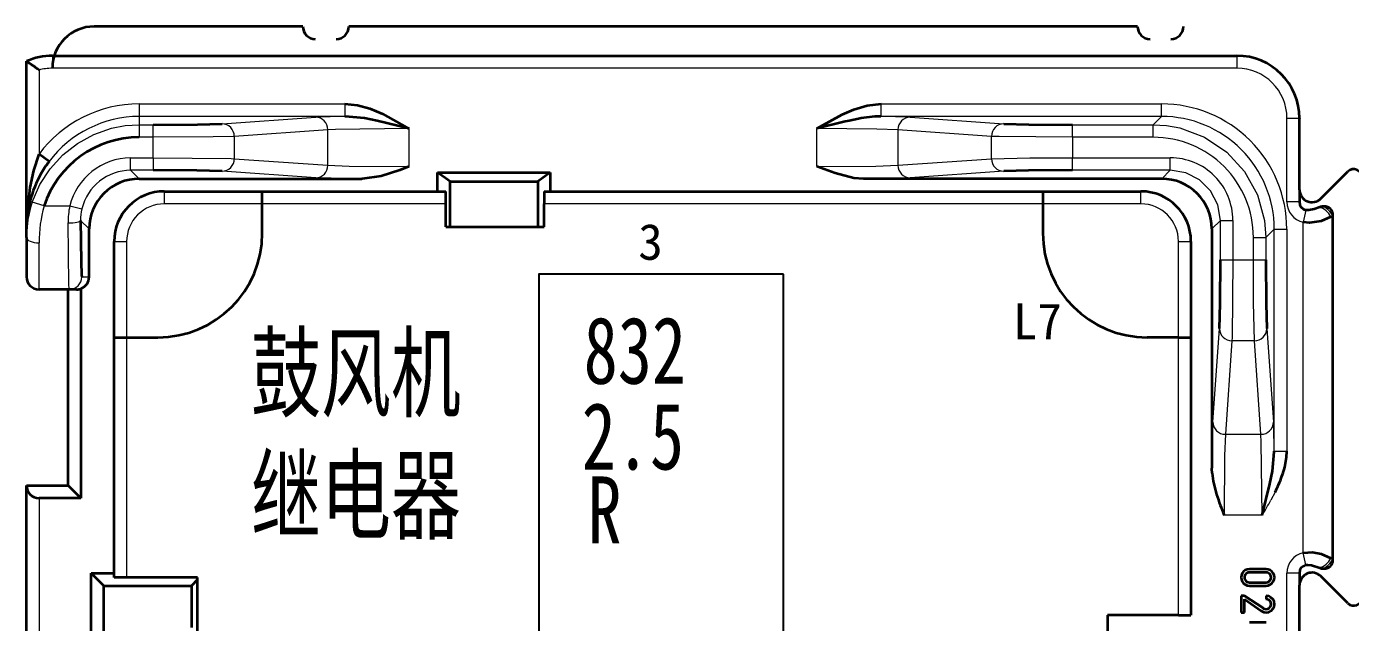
# Model space of a CAD drawing. Header units: millimetres. Extents: x 17 to 3784, y 12 to 1382.
# Drawn here: x 974.57 to 983.89, y 1079.85 to 1084.05 of the extents above; entities that cross this region are included whole.
import ezdxf

# ---------------------------------------------------------------- set-up
doc = ezdxf.new("R2010")
doc.units = ezdxf.units.MM
for name, color, linetype, lineweight in [('0层_1', 7, 'Continuous', 25), ('全新开发部分', 7, 'Continuous', 18), ('图层8-0000', 3, 'Continuous', 15)]:
    doc.layers.add(name, color=color, linetype=linetype, lineweight=lineweight)
doc.styles.add('FangSong_GB2312_Style', font='simfang.ttf')
doc.styles.add('HZ', font='', dxfattribs={"width": 0.7})
doc.styles.add('HZTXT', font='', dxfattribs={"width": 0.75})
doc.styles.add('样式 2', font='', dxfattribs={"width": 0.75})
doc.styles.get('HZ').set_extended_font_data('宋体')
doc.styles.get('HZTXT').set_extended_font_data('宋体')
doc.styles.get('样式 2').set_extended_font_data('宋体')

msp = doc.modelspace()

# ---------------------------------------------------------------- linework, layer by layer
at = {"color": 0, "lineweight": 35, "ltscale": 0.125}
msp.add_line((976.5169, 1084.0451), (975.0478, 1084.0451), dxfattribs=at)
at = {"color": 0, "lineweight": 35, "ltscale": 0.472501}
msp.add_line((982.3934, 1084.0451), (976.8401, 1084.0451), dxfattribs=at)
at = {"color": 0, "lineweight": 35}
msp.add_line((974.754, 1083.8394), (983.0926, 1083.8394), dxfattribs=at)
at = {"color": 0, "lineweight": 13, "ltscale": 0.0075}
for p, q in [((974.754, 1083.8394), (974.754, 1083.7513)), ((983.0926, 1083.8394), (983.0926, 1083.7513)), ((974.6956, 1082.7817), (974.6119, 1082.8094)), ((975.5413, 1082.8845), (975.5413, 1082.7964)), ((982.4168, 1082.7964), (982.4168, 1082.8845)), ((983.5787, 1082.7525), (983.5585, 1082.6667)), ((975.1887, 1082.5319), (975.2769, 1082.5319)), ((982.6812, 1082.5319), (982.7694, 1082.5319)), ((983.2088, 1082.5602), (983.297, 1082.5602)), ((983.2088, 1082.4031), (983.297, 1082.4031)), ((983.5787, 1080.2546), (983.5585, 1080.3404))]:
    msp.add_line(p, q, dxfattribs=at)
at = {"color": 0, "lineweight": 35, "ltscale": 0.100272}
msp.add_line((974.5717, 1082.6215), (974.5717, 1083.8), dxfattribs=at)
at = {"color": 0, "lineweight": 13, "ltscale": 0.050296}
msp.add_line((974.6599, 1083.7385), (974.6599, 1083.1474), dxfattribs=at)
at = {"color": 0, "lineweight": 13}
msp.add_line((983.0926, 1083.7513), (974.754, 1083.7513), dxfattribs=at)
at = {"color": 0, "lineweight": 13, "ltscale": 0.123099}
for p, q in [((975.365, 1083.5), (976.8118, 1083.5)), ((976.8118, 1083.4119), (975.365, 1083.4119))]:
    msp.add_line(p, q, dxfattribs=at)
at = {"color": 0, "lineweight": 13, "ltscale": 0.007499}
for p, q in [((975.365, 1083.5), (975.365, 1083.4119)), ((976.8118, 1083.5), (976.8118, 1083.4119)), ((980.5881, 1083.4119), (980.5881, 1083.5)), ((982.5623, 1083.4119), (982.5623, 1083.5)), ((975.365, 1083.3534), (975.365, 1083.2652)), ((975.4645, 1083.2652), (975.4645, 1083.3534)), ((981.9354, 1083.2652), (981.9354, 1083.3534)), ((982.5038, 1083.2652), (982.5038, 1083.3534)), ((975.3049, 1083.0327), (975.3049, 1083.1208)), ((975.4645, 1083.1208), (975.4645, 1083.0327)), ((981.9354, 1083.0327), (981.9354, 1083.1208)), ((982.6238, 1083.0327), (982.6238, 1083.1208))]:
    msp.add_line(p, q, dxfattribs=at)
at = {"color": 0, "lineweight": 13, "ltscale": 0.167979}
for p, q in [((980.5881, 1083.5), (982.5623, 1083.5)), ((982.5623, 1083.4119), (980.5881, 1083.4119))]:
    msp.add_line(p, q, dxfattribs=at)
at = {"color": 0, "lineweight": 13, "ltscale": 0.00498}
msp.add_line((975.365, 1083.4119), (975.365, 1083.3534), dxfattribs=at)
at = {"color": 0, "lineweight": 13, "ltscale": 0.056199}
for p, q in [((975.9491, 1083.36), (976.608, 1083.406)), ((981.3653, 1083.2718), (980.7064, 1083.3178)), ((980.7064, 1083.0682), (981.3653, 1083.1142)), ((976.608, 1082.9801), (975.9491, 1083.0261))]:
    msp.add_line(p, q, dxfattribs=at)
at = {"color": 0, "lineweight": 35, "ltscale": 0.000236542}
msp.add_line((976.8157, 1083.4119), (976.8129, 1083.4119), dxfattribs=at)
at = {"color": 0, "lineweight": 35, "ltscale": 0.005631}
msp.add_line((980.4277, 1083.3951), (980.3629, 1083.3818), dxfattribs=at)
at = {"color": 0, "lineweight": 35, "ltscale": 0.000238068}
msp.add_line((980.5869, 1083.4119), (980.5841, 1083.4119), dxfattribs=at)
at = {"color": 0, "lineweight": 13, "ltscale": 0.0562}
for p, q in [((980.7919, 1083.406), (981.4508, 1083.36)), ((976.6935, 1083.3178), (976.0346, 1083.2718)), ((976.0346, 1083.1142), (976.6935, 1083.0682)), ((981.4508, 1083.0261), (980.7919, 1082.9801)), ((982.9237, 1081.2596), (982.9697, 1081.9185)), ((983.3036, 1081.9185), (983.3496, 1081.2596)), ((983.0578, 1081.833), (983.0118, 1081.1741)), ((983.2615, 1081.1741), (983.2155, 1081.833))]:
    msp.add_line(p, q, dxfattribs=at)
at = {"color": 0, "lineweight": 13, "ltscale": 0.007042}
msp.add_line((982.5038, 1083.3534), (982.5623, 1083.4119), dxfattribs=at)
at = {"color": 0, "lineweight": 13, "ltscale": 0.050117}
msp.add_line((983.4452, 1082.8097), (983.4452, 1083.3987), dxfattribs=at)
at = {"color": 0, "lineweight": 13, "ltscale": 0.007501}
for p, q in [((983.4452, 1083.3987), (983.5333, 1083.3987)), ((983.5333, 1082.8097), (983.4452, 1082.8097)), ((983.5333, 1080.1974), (983.4452, 1080.1974))]:
    msp.add_line(p, q, dxfattribs=at)
at = {"color": 0, "lineweight": 35, "ltscale": 6.40869e-05}
msp.add_line((983.5333, 1083.3987), (983.5333, 1083.398), dxfattribs=at)
at = {"color": 0, "lineweight": 35, "ltscale": 0.042705}
msp.add_line((983.5333, 1082.8961), (983.5333, 1083.398), dxfattribs=at)
at = {"color": 0, "lineweight": 13, "ltscale": 0.008463}
for p, q in [((975.365, 1083.3534), (975.4645, 1083.3534)), ((975.4645, 1083.2652), (975.365, 1083.2652))]:
    msp.add_line(p, q, dxfattribs=at)
at = {"color": 0, "lineweight": 13, "ltscale": 0.01341}
for p, q in [((976.0346, 1083.2718), (976.0346, 1083.1142)), ((981.3653, 1083.1142), (981.3653, 1083.2718))]:
    msp.add_line(p, q, dxfattribs=at)
at = {"color": 0, "lineweight": 13, "ltscale": 0.021239}
for p, q in [((976.6935, 1083.0682), (976.6935, 1083.3178)), ((980.7064, 1083.3178), (980.7064, 1083.0682)), ((983.0118, 1081.1741), (983.2615, 1081.1741))]:
    msp.add_line(p, q, dxfattribs=at)
at = {"color": 0, "lineweight": 13, "ltscale": 0.022759}
for p, q in [((977.2636, 1083.3268), (977.2636, 1083.0593)), ((980.1363, 1083.0593), (980.1363, 1083.3268))]:
    msp.add_line(p, q, dxfattribs=at)
at = {"color": 0, "lineweight": 13, "ltscale": 0.048364}
for p, q in [((981.9354, 1083.3534), (982.5038, 1083.3534)), ((982.5038, 1083.2652), (981.9354, 1083.2652))]:
    msp.add_line(p, q, dxfattribs=at)
at = {"color": 0, "lineweight": 13, "ltscale": 0.012286}
for p, q in [((975.4645, 1083.1208), (975.4645, 1083.2652)), ((981.9354, 1083.2652), (981.9354, 1083.1208)), ((983.0644, 1082.4031), (983.2088, 1082.4031))]:
    msp.add_line(p, q, dxfattribs=at)
at = {"color": 0, "lineweight": 35, "ltscale": 0.007499}
msp.add_line((974.7304, 1083.0945), (974.6599, 1083.1474), dxfattribs=at)
at = {"color": 0, "lineweight": 13, "ltscale": 0.013574}
for p, q in [((975.3049, 1083.1208), (975.4645, 1083.1208)), ((975.4645, 1083.0327), (975.3049, 1083.0327))]:
    msp.add_line(p, q, dxfattribs=at)
at = {"color": 0, "lineweight": 13, "ltscale": 0.058574}
for p, q in [((981.9354, 1083.1208), (982.6238, 1083.1208)), ((982.6238, 1083.0327), (981.9354, 1083.0327))]:
    msp.add_line(p, q, dxfattribs=at)
at = {"color": 0, "lineweight": 35, "ltscale": 0.003594}
msp.add_line((974.671, 1083.003), (974.6514, 1082.9656), dxfattribs=at)
at = {"color": 0, "lineweight": 13, "ltscale": 0.007223}
msp.add_line((975.3049, 1083.0327), (975.365, 1082.9727), dxfattribs=at)
at = {"color": 0, "lineweight": 35, "ltscale": 0.01125}
for p, q in [((977.4659, 1082.8845), (977.4659, 1083.0167)), ((978.2592, 1083.0167), (978.2592, 1082.8845))]:
    msp.add_line(p, q, dxfattribs=at)
at = {"color": 0, "lineweight": 35, "ltscale": 0.0675}
msp.add_line((977.4659, 1083.0167), (978.2592, 1083.0167), dxfattribs=at)
at = {"color": 0, "lineweight": 35, "ltscale": 0.009216}
for p, q in [((977.554, 1082.9538), (977.4659, 1083.0167)), ((978.2592, 1083.0167), (978.171, 1082.9538))]:
    msp.add_line(p, q, dxfattribs=at)
at = {"color": 0, "lineweight": 13, "ltscale": 0.007224}
for p, q in [((982.5637, 1082.9727), (982.6238, 1083.0327)), ((982.9763, 1082.6802), (982.9163, 1082.6201))]:
    msp.add_line(p, q, dxfattribs=at)
at = {"color": 0, "lineweight": 35, "ltscale": 0.022856}
msp.add_line((983.6838, 1082.8337), (983.8737, 1083.0237), dxfattribs=at)
at = {"color": 0, "lineweight": 35, "ltscale": 0.133382}
msp.add_line((975.365, 1082.9727), (976.9326, 1082.9727), dxfattribs=at)
at = {"color": 0, "lineweight": 13, "ltscale": 0.027629}
msp.add_line((976.9326, 1082.9727), (976.608, 1082.9801), dxfattribs=at)
at = {"color": 0, "lineweight": 35, "ltscale": 0.000262456}
msp.add_line((976.9357, 1082.9727), (976.9326, 1082.9727), dxfattribs=at)
at = {"color": 0, "lineweight": 35, "ltscale": 0.052501}
msp.add_line((977.554, 1082.9538), (978.171, 1082.9538), dxfattribs=at)
at = {"color": 0, "lineweight": 35, "ltscale": 0.027143}
for p, q in [((977.554, 1082.6348), (977.554, 1082.9538)), ((978.171, 1082.9538), (978.171, 1082.6348))]:
    msp.add_line(p, q, dxfattribs=at)
at = {"color": 0, "lineweight": 35, "ltscale": 0.000263981}
for p, q in [((980.4673, 1082.9727), (980.4642, 1082.9727)), ((982.9163, 1080.9319), (982.9163, 1080.935))]:
    msp.add_line(p, q, dxfattribs=at)
at = {"color": 0, "lineweight": 35, "ltscale": 0.17838}
msp.add_line((982.5637, 1082.9727), (980.4673, 1082.9727), dxfattribs=at)
at = {"color": 0, "lineweight": 35, "ltscale": 0.007348}
msp.add_line((983.5333, 1082.8961), (983.5333, 1082.8097), dxfattribs=at)
at = {"color": 0, "lineweight": 35, "ltscale": 0.058749}
for p, q in [((975.5413, 1082.8845), (976.2318, 1082.8845)), ((981.7263, 1082.8845), (982.4168, 1082.8845)), ((977.5246, 1082.6348), (978.2151, 1082.6348))]:
    msp.add_line(p, q, dxfattribs=at)
at = {"color": 0, "lineweight": 35, "ltscale": 0.110001}
msp.add_line((976.2318, 1082.8845), (977.5246, 1082.8845), dxfattribs=at)
at = {"color": 0, "lineweight": 35, "ltscale": 0.0075}
for p, q in [((976.2318, 1082.7964), (976.2318, 1082.8845)), ((977.5246, 1082.7964), (977.5246, 1082.8845)), ((978.2151, 1082.8845), (978.2151, 1082.7964)), ((981.7263, 1082.8845), (981.7263, 1082.7964)), ((975.1887, 1081.8561), (975.2769, 1081.8561)), ((982.6812, 1081.8561), (982.7694, 1081.8561)), ((975.2769, 1080.1667), (975.1887, 1080.1667)), ((982.6812, 1079.9022), (982.7694, 1079.9022))]:
    msp.add_line(p, q, dxfattribs=at)
at = {"color": 0, "lineweight": 35, "ltscale": 0.29875}
msp.add_line((978.2151, 1082.8845), (981.7263, 1082.8845), dxfattribs=at)
at = {"color": 0, "lineweight": 13, "ltscale": 0.015358}
msp.add_line((974.6956, 1082.7817), (974.8761, 1082.7817), dxfattribs=at)
at = {"color": 0, "lineweight": 13, "ltscale": 0.007498}
for p, q in [((974.8761, 1082.7817), (974.9619, 1082.7614)), ((982.9763, 1082.6802), (983.0644, 1082.6802)), ((983.3555, 1082.6187), (983.4436, 1082.6187)), ((982.9763, 1082.4031), (983.0644, 1082.4031)), ((983.3555, 1081.0558), (983.4436, 1081.0558))]:
    msp.add_line(p, q, dxfattribs=at)
at = {"color": 0, "lineweight": 13, "ltscale": 0.058749}
for p, q in [((976.2318, 1082.7964), (975.5413, 1082.7964)), ((982.4168, 1082.7964), (981.7263, 1082.7964))]:
    msp.add_line(p, q, dxfattribs=at)
at = {"color": 0, "lineweight": 13, "ltscale": 0.110001}
msp.add_line((977.5246, 1082.7964), (976.2318, 1082.7964), dxfattribs=at)
at = {"color": 0, "lineweight": 35, "ltscale": 0.0175}
for p, q in [((976.2318, 1082.5907), (976.2318, 1082.7964)), ((981.7263, 1082.7964), (981.7263, 1082.5907))]:
    msp.add_line(p, q, dxfattribs=at)
at = {"color": 0, "lineweight": 35, "ltscale": 0.01375}
for p, q in [((977.5246, 1082.6348), (977.5246, 1082.7964)), ((978.2151, 1082.6348), (978.2151, 1082.7964)), ((975.0271, 1080.196), (975.1887, 1080.196))]:
    msp.add_line(p, q, dxfattribs=at)
at = {"color": 0, "lineweight": 13, "ltscale": 0.29875}
msp.add_line((981.7263, 1082.7964), (978.2151, 1082.7964), dxfattribs=at)
at = {"color": 0, "lineweight": 35, "ltscale": 0.000515996}
for p, q in [((983.706, 1082.7782), (983.7, 1082.778)), ((983.7, 1080.2291), (983.706, 1080.2289))]:
    msp.add_line(p, q, dxfattribs=at)
at = {"color": 0, "lineweight": 13, "ltscale": 0.000375051}
msp.add_line((983.704, 1082.7761), (983.7, 1082.778), dxfattribs=at)
at = {"color": 0, "lineweight": 13, "ltscale": 0.001185}
for p, q in [((983.7663, 1082.7138), (983.7549, 1082.7058)), ((983.7549, 1080.3013), (983.7663, 1080.2933))]:
    msp.add_line(p, q, dxfattribs=at)
at = {"color": 0, "lineweight": 13, "ltscale": 0.000251938}
for p, q in [((983.7684, 1082.7159), (983.7663, 1082.7138)), ((983.7663, 1080.2933), (983.7684, 1080.2912))]:
    msp.add_line(p, q, dxfattribs=at)
at = {"color": 0, "lineweight": 13, "ltscale": 0.205949}
msp.add_line((983.7663, 1082.7138), (983.7663, 1080.2933), dxfattribs=at)
at = {"color": 0, "lineweight": 35, "ltscale": 0.206305}
msp.add_line((983.7684, 1080.2912), (983.7684, 1082.7159), dxfattribs=at)
at = {"color": 0, "lineweight": 35, "ltscale": 0.003913}
msp.add_line((974.5723, 1082.6675), (974.5717, 1082.6215), dxfattribs=at)
at = {"color": 0, "lineweight": 35, "ltscale": 0.000141144}
msp.add_line((974.5717, 1082.6198), (974.5717, 1082.6215), dxfattribs=at)
at = {"color": 0, "lineweight": 35, "ltscale": 0.005009}
msp.add_line((974.5717, 1082.5608), (974.5717, 1082.6197), dxfattribs=at)
at = {"color": 0, "lineweight": 13, "ltscale": 0.007202}
msp.add_line((975.0124, 1082.6201), (974.9526, 1082.68), dxfattribs=at)
at = {"color": 0, "lineweight": 35, "ltscale": 0.028755}
msp.add_line((975.0124, 1082.2822), (975.0124, 1082.6201), dxfattribs=at)
at = {"color": 0, "lineweight": 35, "ltscale": 0.143381}
msp.add_line((982.9163, 1082.6201), (982.9163, 1080.935), dxfattribs=at)
at = {"color": 0, "lineweight": 13, "ltscale": 0.023574}
for p, q in [((982.9763, 1082.4031), (982.9763, 1082.6802)), ((983.0644, 1082.6802), (983.0644, 1082.4031))]:
    msp.add_line(p, q, dxfattribs=at)
at = {"color": 0, "lineweight": 13, "ltscale": 0.007041}
msp.add_line((983.3555, 1082.6187), (983.297, 1082.5602), dxfattribs=at)
at = {"color": 0, "lineweight": 13, "ltscale": 0.13298}
for p, q in [((983.3555, 1081.0558), (983.3555, 1082.6187)), ((983.4436, 1082.6187), (983.4436, 1081.0558))]:
    msp.add_line(p, q, dxfattribs=at)
at = {"color": 0, "lineweight": 13, "ltscale": 0.197928}
msp.add_line((983.5585, 1080.3404), (983.5585, 1082.6667), dxfattribs=at)
at = {"color": 0, "lineweight": 35, "ltscale": 0.023711}
msp.add_line((974.5717, 1082.5608), (974.5717, 1082.2822), dxfattribs=at)
at = {"color": 0, "lineweight": 35, "ltscale": 0.0575}
for p, q in [((975.1887, 1081.8561), (975.1887, 1082.5319)), ((982.7694, 1082.5319), (982.7694, 1081.8561))]:
    msp.add_line(p, q, dxfattribs=at)
at = {"color": 0, "lineweight": 13, "ltscale": 0.0575}
for p, q in [((975.2769, 1082.5319), (975.2769, 1081.8561)), ((982.6812, 1081.8561), (982.6812, 1082.5319))]:
    msp.add_line(p, q, dxfattribs=at)
at = {"color": 0, "lineweight": 13, "ltscale": 0.013364}
for p, q in [((983.2088, 1082.4031), (983.2088, 1082.5602)), ((983.297, 1082.5602), (983.297, 1082.4031))]:
    msp.add_line(p, q, dxfattribs=at)
at = {"color": 0, "lineweight": 13, "ltscale": 0.027895}
msp.add_line((974.6599, 1082.194), (974.6599, 1082.5219), dxfattribs=at)
at = {"color": 0, "lineweight": 13, "ltscale": 0.004367}
msp.add_line((974.9611, 1082.2822), (975.0124, 1082.2822), dxfattribs=at)
at = {"color": 0, "lineweight": 35, "ltscale": 0.018135}
msp.add_line((974.873, 1082.194), (974.6599, 1082.194), dxfattribs=at)
at = {"color": 0, "lineweight": 35, "ltscale": 0.1175}
msp.add_line((974.8655, 1080.8131), (974.8655, 1082.194), dxfattribs=at)
at = {"color": 0, "lineweight": 35, "ltscale": 0.004407}
msp.add_line((974.9248, 1082.194), (974.873, 1082.194), dxfattribs=at)
at = {"color": 0, "lineweight": 35, "ltscale": 0.12543}
msp.add_line((974.9537, 1082.1991), (974.9537, 1080.7249), dxfattribs=at)
at = {"color": 0, "lineweight": 35, "ltscale": 0.14375}
msp.add_line((975.1887, 1080.1667), (975.1887, 1081.8561), dxfattribs=at)
at = {"color": 0, "lineweight": 13, "ltscale": 0.14375}
msp.add_line((975.2769, 1081.8561), (975.2769, 1080.1667), dxfattribs=at)
at = {"color": 0, "lineweight": 35, "ltscale": 0.01875}
for p, q in [((975.2769, 1081.8561), (975.4972, 1081.8561)), ((982.6812, 1081.8561), (982.4609, 1081.8561))]:
    msp.add_line(p, q, dxfattribs=at)
at = {"color": 0, "lineweight": 13, "ltscale": 0.16625}
msp.add_line((982.6812, 1079.9022), (982.6812, 1081.8561), dxfattribs=at)
at = {"color": 0, "lineweight": 35, "ltscale": 0.16625}
msp.add_line((982.7694, 1081.8561), (982.7694, 1079.9022), dxfattribs=at)
at = {"color": 0, "lineweight": 13, "ltscale": 0.013411}
msp.add_line((983.2155, 1081.833), (983.0578, 1081.833), dxfattribs=at)
at = {"color": 0, "lineweight": 13, "ltscale": 0.027627}
msp.add_line((982.9163, 1080.935), (982.9237, 1081.2596), dxfattribs=at)
at = {"color": 0, "lineweight": 35, "ltscale": 0.000236531}
msp.add_line((983.3555, 1081.0519), (983.3555, 1081.0547), dxfattribs=at)
at = {"color": 0, "lineweight": 35, "ltscale": 0.002613}
msp.add_line((982.9177, 1080.9012), (982.9163, 1080.9319), dxfattribs=at)
at = {"color": 0, "lineweight": 35, "ltscale": 0.12875}
msp.add_line((974.5717, 1079.2999), (974.5717, 1080.8131), dxfattribs=at)
at = {"color": 0, "lineweight": 35, "ltscale": 0.025}
for p, q in [((974.5717, 1080.8131), (974.8655, 1080.8131)), ((974.9537, 1080.7249), (974.6599, 1080.7249)), ((975.7323, 1080.1079), (975.7323, 1079.8141))]:
    msp.add_line(p, q, dxfattribs=at)
at = {"color": 0, "lineweight": 35, "ltscale": 0.010606}
msp.add_line((974.8655, 1080.8131), (974.9537, 1080.7249), dxfattribs=at)
at = {"color": 0, "lineweight": 13, "ltscale": 0.005502}
msp.add_line((983.3618, 1080.767), (983.3317, 1080.7098), dxfattribs=at)
at = {"color": 0, "lineweight": 13, "ltscale": 0.12125}
msp.add_line((974.6599, 1080.7249), (974.6599, 1079.2999), dxfattribs=at)
at = {"color": 0, "lineweight": 13, "ltscale": 0.02276}
msp.add_line((983.2704, 1080.604), (983.0029, 1080.604), dxfattribs=at)
at = {"color": 0, "lineweight": 35, "ltscale": 0.260001}
msp.add_line((975.0271, 1077.1403), (975.0271, 1080.196), dxfattribs=at)
at = {"color": 0, "lineweight": 35, "ltscale": 0.010607}
msp.add_line((975.1153, 1080.1079), (975.0271, 1080.196), dxfattribs=at)
at = {"color": 0, "lineweight": 35, "ltscale": 0.009999}
for p, q in [((983.2982, 1080.2254), (983.1807, 1080.2254)), ((983.2982, 1080.2019), (983.1807, 1080.2019)), ((983.1807, 1080.1314), (983.2982, 1080.1314)), ((983.1807, 1080.1079), (983.2982, 1080.1079)), ((983.2982, 1079.8493), (983.1807, 1079.8493))]:
    msp.add_line(p, q, dxfattribs=at)
at = {"color": 0, "lineweight": 13, "ltscale": 0.176366}
msp.add_line((983.4452, 1078.1246), (983.4452, 1080.1974), dxfattribs=at)
at = {"color": 0, "lineweight": 35, "ltscale": 0.007222}
msp.add_line((983.5333, 1080.1974), (983.5333, 1080.1125), dxfattribs=at)
at = {"color": 0, "lineweight": 13, "ltscale": 0.000375379}
msp.add_line((983.704, 1080.231), (983.7, 1080.2291), dxfattribs=at)
at = {"color": 0, "lineweight": 35, "ltscale": 0.245}
msp.add_line((975.1153, 1077.2284), (975.1153, 1080.1079), dxfattribs=at)
at = {"color": 0, "lineweight": 35, "ltscale": 0.052499}
msp.add_line((975.1153, 1080.1079), (975.7323, 1080.1079), dxfattribs=at)
at = {"color": 0, "lineweight": 35, "ltscale": 0.0425}
for p, q in [((975.7764, 1080.1667), (975.2769, 1080.1667)), ((975.7764, 1079.6672), (975.7764, 1080.1667)), ((982.1817, 1079.9022), (982.1817, 1079.4027)), ((982.6812, 1079.9022), (982.1817, 1079.9022))]:
    msp.add_line(p, q, dxfattribs=at)
at = {"color": 0, "lineweight": 35, "ltscale": 0.005304}
msp.add_line((975.7764, 1080.152), (975.7323, 1080.1079), dxfattribs=at)
at = {"color": 0, "lineweight": 35, "ltscale": 0.042831}
msp.add_line((983.5333, 1079.6091), (983.5333, 1080.1125), dxfattribs=at)
at = {"color": 0, "lineweight": 35, "ltscale": 0.010178}
msp.add_line((983.7684, 1080.0903), (983.6838, 1080.1749), dxfattribs=at)
at = {"color": 0, "lineweight": 35, "ltscale": 0.002}
for p, q in [((983.1455, 1080.0374), (983.122, 1080.0374)), ((983.2982, 1080.0374), (983.2982, 1080.0139)), ((983.122, 1079.9198), (983.1455, 1079.9198))]:
    msp.add_line(p, q, dxfattribs=at)
at = {"color": 0, "lineweight": 35, "ltscale": 0.01}
msp.add_line((983.122, 1080.0374), (983.122, 1079.9198), dxfattribs=at)
at = {"color": 0, "lineweight": 35, "ltscale": 0.013601}
msp.add_line((983.2788, 1079.9492), (983.1455, 1080.0374), dxfattribs=at)
at = {"color": 0, "lineweight": 35, "ltscale": 0.008}
msp.add_line((983.1455, 1079.9198), (983.1455, 1080.0139), dxfattribs=at)
at = {"color": 0, "lineweight": 35, "ltscale": 0.01237}
msp.add_line((983.1455, 1080.0139), (983.2645, 1079.9305), dxfattribs=at)
at = {"color": 0, "lineweight": 35, "ltscale": 0.012678}
msp.add_line((983.8737, 1079.9849), (983.7684, 1080.0903), dxfattribs=at)
at = {"color": 0, "lineweight": 35}
for points in [[(976.8118, 1083.5), (976.9012, 1083.4908), (976.9879, 1083.4667), (977.0782, 1083.4293), (977.2499, 1083.3349), (977.2636, 1083.3268)], [(980.1363, 1083.3268), (980.1573, 1083.3393), (980.3147, 1083.426), (980.397, 1083.4614), (980.4909, 1083.4892), (980.5881, 1083.5)], [(977.2636, 1083.3268), (977.0415, 1083.3809), (976.9519, 1083.3987), (976.8157, 1083.4119)], [(975.4645, 1083.3534), (975.7749, 1083.3553), (975.9491, 1083.36)], [(981.4508, 1083.36), (981.6284, 1083.3552), (981.9354, 1083.3534)], [(974.5723, 1082.6675), (974.5968, 1082.9126), (974.6232, 1083.032), (974.6599, 1083.1474)], [(975.9491, 1083.0261), (975.7714, 1083.0309), (975.4645, 1083.0327)], [(977.2636, 1083.0593), (977.1994, 1083.0348), (977.0686, 1082.9923), (976.9357, 1082.9727)], [(980.4642, 1082.9727), (980.3966, 1082.9785), (980.2652, 1083.0119), (980.1363, 1083.0593)], [(981.9354, 1083.0327), (981.6249, 1083.0308), (981.4508, 1083.0261)], [(983.6756, 1082.7735), (983.6375, 1082.76), (983.5985, 1082.751), (983.5787, 1082.7525)], [(974.9526, 1082.68), (974.9557, 1082.3909), (974.9592, 1082.2953), (974.9605, 1082.2837), (974.9607, 1082.2826), (974.9611, 1082.2822)], [(983.7549, 1082.7058), (983.6853, 1082.6736), (983.6031, 1082.6628), (983.5585, 1082.6667)], [(982.9697, 1081.9185), (982.9745, 1082.0961), (982.9763, 1082.4031)], [(983.297, 1082.4031), (983.2989, 1082.0926), (983.3036, 1081.9185)], [(983.2704, 1080.604), (983.3245, 1080.8261), (983.3423, 1080.9157), (983.3555, 1081.0519)], [(983.5585, 1080.3404), (983.6241, 1080.3438), (983.6868, 1080.3331), (983.7549, 1080.3013)], [(983.5787, 1080.2546), (983.5919, 1080.2562), (983.6185, 1080.2525), (983.6756, 1080.2336)]]:
    msp.add_lwpolyline(points, dxfattribs=at)
at = {"color": 0, "lineweight": 13}
for points in [[(974.6119, 1082.8094), (974.6648, 1082.9322), (974.7373, 1083.0435), (974.827, 1083.1409), (974.9305, 1083.2218), (975.0457, 1083.2849), (975.1699, 1083.3284), (975.2664, 1083.347), (975.365, 1083.3534)], [(976.0346, 1083.2718), (975.8863, 1083.2679), (975.4645, 1083.2652)], [(977.2636, 1083.3268), (976.7478, 1083.3206), (976.6935, 1083.3178)], [(980.7064, 1083.3178), (980.5574, 1083.3232), (980.1363, 1083.3268)], [(981.9354, 1083.2652), (981.4189, 1083.2698), (981.3653, 1083.2718)], [(982.5038, 1083.3534), (982.5975, 1083.3477), (982.6898, 1083.3308), (982.8654, 1083.2654), (983.021, 1083.1614), (983.1472, 1083.0235), (983.2376, 1082.8594), (983.2879, 1082.6788), (983.297, 1082.5602)], [(975.4645, 1083.1208), (976.0126, 1083.1153), (976.0346, 1083.1142)], [(981.3653, 1083.1142), (981.6353, 1083.1196), (981.9354, 1083.1208)], [(976.6935, 1083.0682), (976.8424, 1083.0629), (977.2636, 1083.0593)], [(980.1363, 1083.0593), (980.5508, 1083.0627), (980.7064, 1083.0682)], [(982.9763, 1082.6802), (982.958, 1082.7907), (982.9066, 1082.8885), (982.8292, 1082.9651), (982.732, 1083.0152), (982.6238, 1083.0327)], [(974.873, 1082.194), (974.8726, 1082.1945), (974.8719, 1082.1986), (974.8699, 1082.232), (974.8645, 1082.662)], [(983.0644, 1082.4031), (983.0589, 1081.855), (983.0578, 1081.833)], [(983.2155, 1081.833), (983.2101, 1082.103), (983.2088, 1082.4031)], [(983.0118, 1081.1741), (983.0065, 1081.0252), (983.0029, 1080.604)], [(983.2704, 1080.604), (983.2642, 1081.1198), (983.2615, 1081.1741)]]:
    msp.add_lwpolyline(points, dxfattribs=at)
at = {"color": 0, "lineweight": 35}
for centre, radius, start, end in [((975.0478, 1083.7513), 0.2938, 90, 179.99999), ((976.6051, 1084.0451), 0.0881, 179.99999, 270), ((976.752, 1084.0451), 0.0881, 270, 360), ((982.4815, 1084.0451), 0.0881, 179.99999, 270), ((982.6284, 1084.0451), 0.0881, 270, 360), ((974.754, 1083.3987), 0.4407, 90, 114.42748), ((983.0926, 1083.3987), 0.4407, 0, 90), ((973.8192, 1082.6266), 1.394, 52.90952, 57.32804), ((982.1132, 1075.7094), 7.8696, 102.85094, 104.54907), ((980.597, 1082.5713), 0.8409, 90.87825, 101.61266), ((975.3651, 1082.56), 0.7052, 90.00368, 161.68181), ((975.3726, 1082.6127), 0.8028, 143.12275, 150.91394), ((983.9153, 1082.9821), 0.0588, 0, 135), ((975.358, 1082.6202), 0.7864, 153.94882, 169.66589), ((975.365, 1082.6202), 0.3525, 89.99605, 180.00398), ((982.5638, 1082.6202), 0.3525, 359.99605, 90.00399), ((983.6215, 1082.8961), 0.0881, 180.00001, 315), ((975.5413, 1082.5319), 0.3526, 90, 180.00001), ((982.4168, 1082.5319), 0.3526, 0, 90), ((983.5921, 1082.8097), 0.0588, 179.99999, 256.79541), ((975.3522, 1082.6215), 0.7805, 169.68258, 179.99812), ((983.7075, 1082.6701), 0.1082, 94.00105, 107.1688), ((975.4972, 1082.5907), 0.7346, 270, 0), ((982.4609, 1082.5907), 0.7346, 180.00001, 270), ((974.6599, 1082.2822), 0.0881, 179.99999, 270), ((974.9243, 1082.2822), 0.0881, 289.46938, 359.99556), ((974.9248, 1082.2794), 0.0853, 270.00863, 289.80146), ((982.9617, 1081.061), 0.4821, 345.88008, 359.38237), ((982.6053, 1081.1587), 0.8516, 336.48501, 345.3521), ((983.6275, 1080.9753), 0.7138, 185.96096, 198.39711), ((974.6599, 1080.8131), 0.0881, 179.99992, 269.99998), ((982.351, 1081.2751), 1.1313, 333.31369, 336.21922), ((984.8031, 1081.3415), 1.9452, 197.70229, 202.27704), ((983.1807, 1080.1667), 0.0587, 89.99536, 270.00464), ((983.1807, 1080.1667), 0.0352, 89.97998, 270.02002), ((983.2982, 1080.1667), 0.0587, 269.9989, 90.0011), ((983.2983, 1080.1667), 0.0352, 269.97997, 90.02003), ((983.5921, 1080.1974), 0.0588, 103.20456, 179.99998), ((983.6215, 1080.1125), 0.0881, 44.99951, 180.00061), ((983.7075, 1080.337), 0.1082, 252.83176, 265.99899), ((983.2982, 1079.9786), 0.0588, 234.99554, 90), ((983.2982, 1079.9786), 0.0353, 236.52422, 90), ((983.9153, 1080.0265), 0.0588, 225, 0)]:
    msp.add_arc(centre, radius, start, end, dxfattribs=at)
at = {"color": 0, "lineweight": 13}
for centre, radius, start, end in [((974.754, 1083.3987), 0.3526, 90, 105.48146), ((983.0926, 1083.3987), 0.3526, 360, 90), ((975.3651, 1082.6186), 0.8814, 90.00144, 143.13614), ((982.5624, 1082.6187), 0.8813, 359.99609, 90.00393), ((975.3682, 1082.6123), 0.7997, 90.22823, 142.91096), ((976.8505, 1078.2642), 5.1477, 90.41896, 92.70106), ((980.5506, 1078.343), 5.0689, 87.27174, 89.57679), ((982.5624, 1082.6188), 0.7931, 359.99327, 90.00673), ((982.5038, 1082.5602), 0.705, 359.99582, 90.00441), ((975.3084, 1082.6758), 0.4452, 90.43986, 166.24047), ((975.9471, 1083.1132), 0.0873, 271.30564, 0.67905), ((982.6238, 1082.6802), 0.4406, 359.99611, 90.00391), ((975.3076, 1082.6767), 0.3561, 90.43339, 166.2447), ((976.606, 1083.0672), 0.0873, 271.31082, 0.68275), ((980.4567, 1091.1993), 8.2263, 270.06814, 272.33505), ((975.3828, 1082.5571), 0.8111, 161.87495, 179.73249), ((983.5921, 1082.8097), 0.1469, 179.99996, 256.79541), ((975.6452, 1082.5187), 0.9854, 164.52118, 179.816), ((975.4605, 1082.6643), 0.596, 168.6465, 180.22183), ((975.2982, 1082.6818), 0.3456, 166.68194, 180.2972), ((975.5413, 1082.5319), 0.2644, 90, 180.00001), ((982.4168, 1082.5319), 0.2644, 0, 90), ((983.6365, 1082.6464), 0.1463, 27.46023, 62.53977), ((983.2165, 1081.9205), 0.0873, 269.31725, 358.68918), ((983.2625, 1081.2616), 0.0873, 269.31725, 358.68918), ((978.2078, 1081.017), 5.1477, 0.41896, 2.70106), ((979.6866, 1082.7525), 4.1785, 329.0579, 330.73453), ((983.5921, 1080.1974), 0.1469, 103.20456, 180.00001), ((983.6365, 1080.3607), 0.1463, 297.46023, 332.53977)]:
    msp.add_arc(centre, radius, start, end, dxfattribs=at)
for centre, major_axis, ratio, start_param, end_param in [((976.608, 1083.3178), (0.0061, -0.0879), 0.970003, 1.503174, 3.069737), ((980.7919, 1083.3178), (-0.0061, -0.0879), 0.970003, 3.213448, 4.780012), ((975.9491, 1083.2718), (0.0061, -0.0879), 0.970003, 1.503174, 3.069737), ((981.4508, 1083.2718), (-0.0061, -0.0879), 0.970003, 3.213448, 4.780012), ((981.4508, 1083.1142), (0.0061, -0.0879), 0.970003, 4.644766, 6.21133), ((980.7919, 1083.0682), (0.0061, -0.0879), 0.970003, 4.644766, 6.21133), ((983.696, 1082.7058), (0.0623, -0.0623), 0.536146, 1.078655, 2.35524), ((974.8645, 1082.68), (0.0881, 0.0003), 0.203601, 4.71165, 6.265359), ((974.6599, 1082.5608), (-0.0881, 0), 0.442105, 6.283185, 7.853982), ((974.873, 1082.2822), (0, 0.0881), 0.999848, 3.141593, 4.712389), ((983.0578, 1081.9185), (-0.0879, 0.0061), 0.970003, 0.071855, 1.638419), ((983.0118, 1081.2596), (-0.0879, 0.0061), 0.970003, 0.071855, 1.638419), ((983.696, 1080.3013), (0.0623, 0.0623), 0.536146, 3.927952, 5.204534)]:
    msp.add_ellipse(centre, major_axis=major_axis, ratio=ratio, start_param=start_param, end_param=end_param, dxfattribs=at)
at = {"color": 0, "lineweight": 35}
for centre, major_axis, start_param, end_param in [((983.6437, 1082.6536), (-0.108, -0.108), 2.617994, 3.66519), ((983.6437, 1080.3535), (0.108, -0.108), 5.759587, 6.806784)]:
    msp.add_ellipse(centre, major_axis=major_axis, ratio=0.57735, start_param=start_param, end_param=end_param, dxfattribs=at)
at = {"layer": '0层_1', "color": 0, "lineweight": -2}
msp.add_lwpolyline([(979.9006, 1082.3014), (978.1782, 1082.3014), (978.1782, 1079.6803), (979.9006, 1079.6803)], close=True, dxfattribs=at)

# ---------------------------------------------------------------- texts
at = {"color": 0, "linetype": 'Continuous', "style": 'FangSong_GB2312_Style'}
for s, height, p in [('3', 0.2531, (978.8787, 1082.4028)), ('L7', 0.25309, (981.5162, 1081.8431))]:
    msp.add_text(s, height=height, dxfattribs=at).set_placement(p)
at = {"layer": '0层_1', "color": 0, "lineweight": -2, "insert": (976.1525, 1080.4336), "char_height": 0.51579, "width": 1.912766, "attachment_point": 7, "style": 'HZ'}
msp.add_mtext('鼓风机继电器', dxfattribs=at)
at = {"layer": '全新开发部分', "color": 0, "style": '样式 2', "width": 0.75}
for s, p in [('832', (978.4941, 1081.53)), ('2.5', (978.4803, 1080.9264))]:
    msp.add_text(s, height=0.47087, dxfattribs=at).set_placement(p)
at = {"layer": '图层8-0000', "color": 0, "insert": (978.521, 1081.6624), "char_height": 0.47087, "width": 2.737853, "attachment_point": 1, "style": 'HZTXT'}
msp.add_mtext('\\PR ', dxfattribs=at)

doc.saveas('drawing.dxf')
